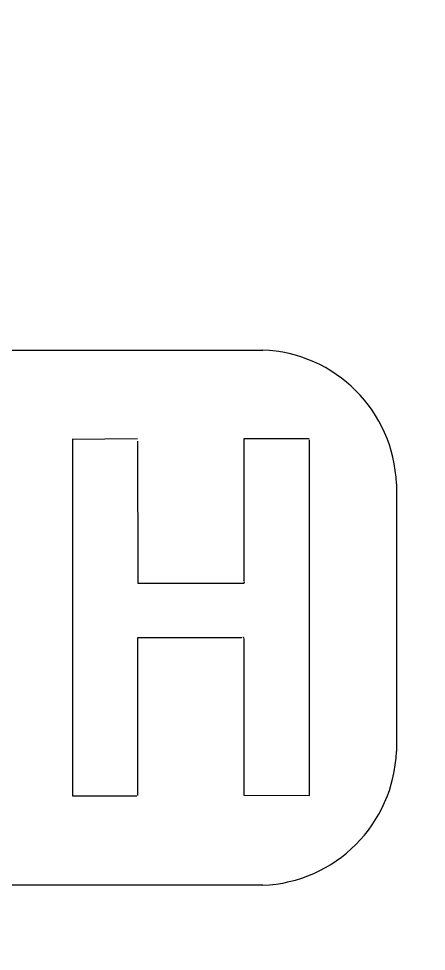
# Model space of a CAD drawing. Header units: millimetres. Extents: x -56261 to 196039, y 9480 to 100001.
# Drawn here: x 33265.28 to 33268.4, y 95866.66 to 95873.8 of the extents above; entities that cross this region are included whole.
import ezdxf

# ---------------------------------------------------------------- set-up
doc = ezdxf.new("R2010")
doc.units = ezdxf.units.MM
doc.set_wipeout_variables(frame=1)
doc.layers.add('SS-AIRCON', color=5, linetype='Continuous')
doc.layers.add('SS-TEXT', color=7, linetype='Continuous')

# ---------------------------------------------------------------- blocks, each defined once
blk = doc.blocks.new('I48T')
at = {"layer": 'SS-AIRCON', "color": 0, "linetype": 'Continuous'}
for p, q in [((617.0001, -191.04143), (628, -191.04143)), ((616.4756, -192.04553), (616.477, -196.03318)), ((617.2107, -192.05018), (616.4756, -192.04553)), ((617.212, -193.80662), (617.2107, -192.05018)), ((618.4007, -192.0485), (618.4002, -193.81822)), ((619.135, -196.04008), (619.135, -192.04449)), ((615.5001, -195.54144), (615.5001, -192.54144)), ((617.2128, -196.04494), (617.2122, -194.45705)), ((618.3966, -194.4228), (618.4015, -196.0182)), ((618.4046, -196.04438), (619.136, -196.04008)), ((628, -197.04145), (617.0001, -197.04145))]:
    blk.add_line(p, q, dxfattribs=at)
for points in [[(619.1356, -192.04442), (619.1115, -192.04436, -0.00000385), (619.0874, -192.04431, -0.00000385), (619.0634, -192.04425, -0.00000385), (619.0393, -192.0442, -0.00000385), (619.0152, -192.04414, -0.00000385), (618.9912, -192.04409, -0.00000385), (618.9671, -192.04403, -0.00000385), (618.943, -192.04398, -0.00000385), (618.9189, -192.04392, -0.00000385), (618.8949, -192.04386, -0.00000385), (618.8708, -192.0438, -0.00000384), (618.8467, -192.04375, -0.00000384), (618.8226, -192.04369, -0.00000384), (618.7986, -192.04363, -0.00000385), (618.7745, -192.04357, -0.00000384), (618.7504, -192.04351, -0.00000382), (618.7263, -192.04345, -0.00000385), (618.7023, -192.04339, -0.00000393), (618.6781, -192.04333, -0.00000382), (618.6541, -192.04327, -0.00000356), (618.6302, -192.04321, -0.00000393), (618.6059, -192.04315, -0.00000469), (618.5811, -192.04308, -0.00000356), (618.5578, -192.04302, -0.00000122), (618.5367, -192.04297, -0.00000502), (618.5096, -192.0429, -0.00000863), (618.4679, -192.04278, -0.00000422), (618.4132, -192.04264, -0.00000224)], [(617.2234, -193.82395), (617.2231, -193.82377, 0.00061639), (617.2228, -193.82359, 0.0006156), (617.2224, -193.82342, 0.00061477), (617.2221, -193.82324, 0.00061396), (617.2217, -193.82307, 0.00061312), (617.2214, -193.8229, 0.00061232), (617.221, -193.82273, 0.00061145), (617.2207, -193.82255, 0.0006106), (617.2203, -193.82238, 0.00060977), (617.22, -193.82221, 0.00060902), (617.2196, -193.82204, 0.00060802), (617.2193, -193.82188, 0.00060687), (617.2189, -193.82171, 0.00060641), (617.2185, -193.82154, 0.00060663), (617.2182, -193.82137, 0.00060422), (617.2178, -193.82121, 0.00059968), (617.2175, -193.82104, 0.00060397), (617.2171, -193.82088, 0.00061529), (617.2168, -193.82072, 0.00059689), (617.2164, -193.82055, 0.00055656), (617.216, -193.82039, 0.00061335), (617.2157, -193.82023, 0.00072985), (617.2153, -193.82007, 0.00055304), (617.215, -193.81991, 0.00018975), (617.2146, -193.81977, 0.0007786), (617.2142, -193.81959, 0.00133563), (617.2136, -193.81932, 0.0006513), (617.2128, -193.81897, 0.00034472)], [(618.4001, -193.81826), (618.3612, -193.81828, 0.00000306), (618.3224, -193.81829, 0.00000306), (618.2835, -193.81831, 0.00000306), (618.2446, -193.81833, 0.00000306), (618.2058, -193.81835, 0.00000306), (618.1669, -193.81837, 0.00000306), (618.1281, -193.81839, 0.00000306), (618.0892, -193.81841, 0.00000306), (618.0503, -193.81843, 0.00000306), (618.0115, -193.81845, 0.00000306), (617.9726, -193.81847, 0.00000306), (617.9337, -193.81849, 0.00000306), (617.8949, -193.81851, 0.00000306), (617.856, -193.81854, 0.00000307), (617.8171, -193.81856, 0.00000306), (617.7783, -193.81858, 0.00000304), (617.7394, -193.81861, 0.00000306), (617.7005, -193.81863, 0.00000313), (617.6616, -193.81866, 0.00000304), (617.6228, -193.81869, 0.00000284), (617.5843, -193.81871, 0.00000313), (617.5451, -193.81874, 0.00000373), (617.505, -193.81877, 0.00000283), (617.4673, -193.81879, 0.00000097), (617.4333, -193.81882, 0.000004), (617.3896, -193.81885, 0.00000687), (617.3223, -193.8189, 0.00000336), (617.2341, -193.81897, 0.00000178)], [(617.2121, -194.42506), (617.2516, -194.42498, -0.00000676), (617.2911, -194.42489, -0.00000676), (617.3306, -194.42481, -0.00000676), (617.3701, -194.42472, -0.00000676), (617.4096, -194.42464, -0.00000676), (617.4491, -194.42456, -0.00000676), (617.4886, -194.42448, -0.00000676), (617.5281, -194.4244, -0.00000676), (617.5676, -194.42432, -0.00000676), (617.6071, -194.42424, -0.00000676), (617.6466, -194.42417, -0.00000676), (617.6861, -194.42409, -0.00000676), (617.7256, -194.42402, -0.00000677), (617.7651, -194.42395, -0.00000678), (617.8046, -194.42387, -0.00000676), (617.844, -194.4238, -0.00000672), (617.8835, -194.42373, -0.00000678), (617.923, -194.42367, -0.00000692), (617.9625, -194.4236, -0.00000672), (618.0019, -194.42353, -0.00000628), (618.0411, -194.42347, -0.00000693), (618.0809, -194.4234, -0.00000826), (618.1216, -194.42334, -0.00000627), (618.1598, -194.42328, -0.00000215), (618.1944, -194.42322, -0.00000885), (618.2387, -194.42316, -0.00001523), (618.3071, -194.42306, -0.00000745), (618.3965, -194.42293, -0.00000395)], [(616.4794, -196.04569), (616.5039, -196.04566, -0.00000473), (616.5283, -196.04563, -0.00000473), (616.5528, -196.0456, -0.00000473), (616.5772, -196.04557, -0.00000473), (616.6016, -196.04555, -0.00000473), (616.6261, -196.04552, -0.00000473), (616.6505, -196.04549, -0.00000473), (616.675, -196.04546, -0.00000473), (616.6994, -196.04544, -0.00000473), (616.7239, -196.04541, -0.00000473), (616.7483, -196.04538, -0.00000473), (616.7727, -196.04536, -0.00000473), (616.7972, -196.04533, -0.00000473), (616.8216, -196.04531, -0.00000474), (616.8461, -196.04529, -0.00000473), (616.8705, -196.04526, -0.0000047), (616.895, -196.04524, -0.00000474), (616.9194, -196.04522, -0.00000483), (616.9439, -196.04519, -0.0000047), (616.9683, -196.04517, -0.00000439), (616.9926, -196.04515, -0.00000484), (617.0172, -196.04513, -0.00000577), (617.0424, -196.04511, -0.00000438), (617.0661, -196.04509, -0.0000015), (617.0875, -196.04507, -0.00000618), (617.115, -196.04505, -0.00001063), (617.1573, -196.04502, -0.0000052), (617.2128, -196.04498, -0.00000275)]]:
    blk.add_lwpolyline(points, format="xyb", dxfattribs=at)
for centre, radius, start, end in [((617.0576, -192.59893), 1.55856, 92.114072, 177.88593), ((617.2284, -194.44101), 0.02281, 135.36953, 224.66488), ((617.0574, -195.48409), 1.55842, 182.10921, 267.89079)]:
    blk.add_arc(centre, radius, start, end, dxfattribs=at)
blk = doc.blocks.new('A$C43DE16F2')
blk.add_wipeout([(0, 14550.001), (0, 0.001), (29100, 0.001), (29100, 14550.001)]).dxf.layer = 'SS-TEXT'
at = {"layer": 'SS-TEXT', "linetype": 'Continuous', "xscale": 1.577261091527505, "yscale": 1.577261091527505, "zscale": 1.577261091527505, "rotation": 180}
blk.add_blockref('I48T', (11081.918, 7128.457), dxfattribs=at)

msp = doc.modelspace()

# ---------------------------------------------------------------- block references
at = {"layer": 'SS-TEXT', "xscale": 0.4331186193392458, "yscale": 0.4331186193392458, "zscale": 0.4331186193392458}
msp.add_blockref('A$C43DE16F2', (28888.8606, 92649.191), dxfattribs=at)

doc.saveas('drawing.dxf')
